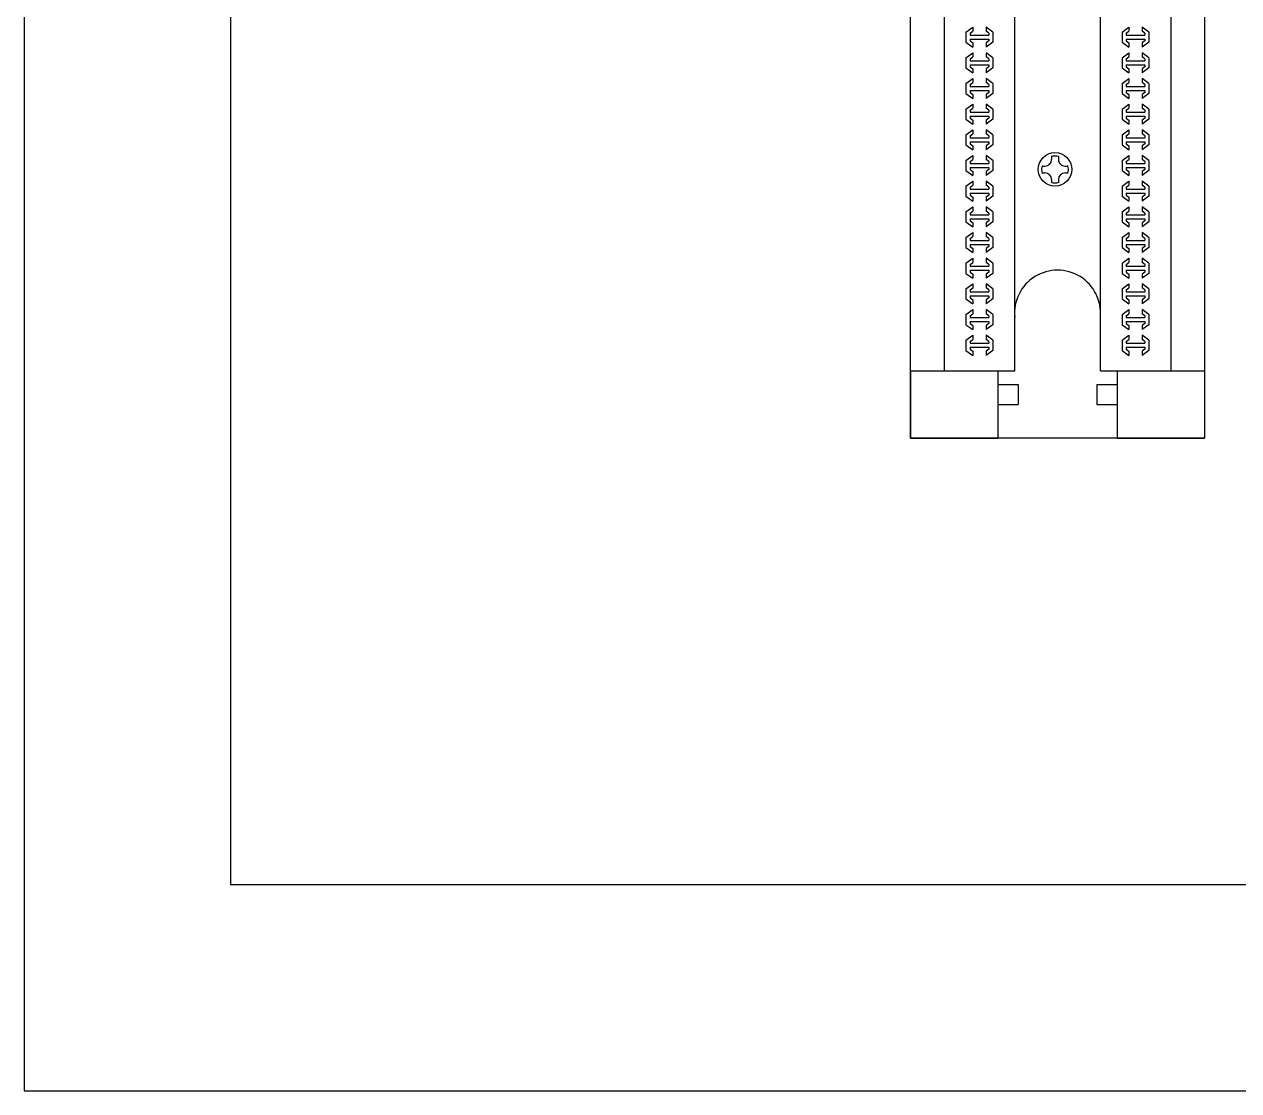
# Model space of a CAD drawing. Header units: millimetres. Extents: x 0 to 84100, y 0 to 29700.
# Drawn here: x 60530 to 61590, y 13143 to 14074 of the extents above; entities that cross this region are included whole.
import ezdxf

# ---------------------------------------------------------------- set-up
doc = ezdxf.new("R2010")
doc.units = ezdxf.units.MM
doc.header["$LTSCALE"] = 1000
doc.layers.add('KEC-TEXT', color=6, linetype='Continuous')

# ---------------------------------------------------------------- blocks, each defined once
blk = doc.blocks.new('단 110BLOCK 50P')
at = {"color": 0}
for p, q in [((200.33, 27.61), (200.33, 42.75)), ((200.33, 42.75), (210.1, 42.75)), ((210.1, 30.05), (210.1, 42.75)), ((9.77, 37.87), (200.33, 37.87)), ((151.02, 34.69), (150.29, 33.71)), ((150.29, 33.71), (150.9, 33.71)), ((151.19, 34.11), (150.9, 33.71)), ((151.02, 34.69), (152.5, 34.69)), ((151.19, 34.11), (151.46, 34.11)), ((151.46, 31.37), (151.46, 34.11)), ((152.05, 31.37), (152.05, 34.11)), ((152.05, 34.11), (152.32, 34.11)), ((152.32, 34.11), (152.61, 33.71)), ((152.5, 34.69), (153.22, 33.71)), ((152.61, 33.71), (153.22, 33.71)), ((154.75, 34.69), (154.03, 33.71)), ((154.03, 33.71), (154.64, 33.71)), ((154.93, 34.11), (154.64, 33.71)), ((154.75, 34.69), (156.23, 34.69)), ((154.93, 34.11), (155.2, 34.11)), ((155.2, 31.37), (155.2, 34.11)), ((155.79, 31.37), (155.79, 34.11)), ((155.79, 34.11), (156.06, 34.11)), ((156.06, 34.11), (156.35, 33.71)), ((156.23, 34.69), (156.96, 33.71)), ((156.35, 33.71), (156.96, 33.71)), ((158.49, 34.69), (157.76, 33.71)), ((157.76, 33.71), (158.37, 33.71)), ((158.66, 34.11), (158.37, 33.71)), ((158.49, 34.69), (159.97, 34.69)), ((158.66, 34.11), (158.94, 34.11)), ((158.94, 31.37), (158.94, 34.11)), ((159.52, 31.37), (159.52, 34.11)), ((159.52, 34.11), (159.8, 34.11)), ((159.8, 34.11), (160.09, 33.71)), ((159.97, 34.69), (160.7, 33.71)), ((160.09, 33.71), (160.7, 33.71)), ((162.23, 34.69), (161.5, 33.71)), ((161.5, 33.71), (162.11, 33.71)), ((162.4, 34.11), (162.11, 33.71)), ((162.23, 34.69), (163.71, 34.69)), ((162.4, 34.11), (162.67, 34.11)), ((162.67, 31.37), (162.67, 34.11)), ((163.26, 31.37), (163.26, 34.11)), ((163.26, 34.11), (163.53, 34.11)), ((163.53, 34.11), (163.82, 33.71)), ((163.71, 34.69), (164.43, 33.71)), ((163.82, 33.71), (164.43, 33.71)), ((165.96, 34.69), (165.24, 33.71)), ((165.24, 33.71), (165.85, 33.71)), ((166.14, 34.11), (165.85, 33.71)), ((165.96, 34.69), (167.44, 34.69)), ((166.14, 34.11), (166.41, 34.11)), ((166.41, 31.37), (166.41, 34.11)), ((167, 31.37), (167, 34.11)), ((167, 34.11), (167.27, 34.11)), ((167.27, 34.11), (167.56, 33.71)), ((167.44, 34.69), (168.17, 33.71)), ((167.56, 33.71), (168.17, 33.71)), ((169.7, 34.69), (168.97, 33.71)), ((168.97, 33.71), (169.58, 33.71)), ((169.87, 34.11), (169.58, 33.71)), ((169.7, 34.69), (171.18, 34.69)), ((169.87, 34.11), (170.15, 34.11)), ((170.15, 31.37), (170.15, 34.11)), ((170.73, 31.37), (170.73, 34.11)), ((170.73, 34.11), (171.01, 34.11)), ((171.01, 34.11), (171.3, 33.71)), ((171.18, 34.69), (171.91, 33.71)), ((171.3, 33.71), (171.91, 33.71)), ((173.44, 34.69), (172.71, 33.71)), ((172.71, 33.71), (173.32, 33.71)), ((173.61, 34.11), (173.32, 33.71)), ((173.44, 34.69), (174.92, 34.69)), ((173.61, 34.11), (173.88, 34.11)), ((173.88, 31.37), (173.88, 34.11)), ((174.47, 31.37), (174.47, 34.11)), ((174.47, 34.11), (174.74, 34.11)), ((174.74, 34.11), (175.03, 33.71)), ((174.92, 34.69), (175.64, 33.71)), ((175.03, 33.71), (175.64, 33.71)), ((177.17, 34.69), (176.45, 33.71)), ((176.45, 33.71), (177.06, 33.71)), ((177.35, 34.11), (177.06, 33.71)), ((177.17, 34.69), (178.65, 34.69)), ((177.35, 34.11), (177.62, 34.11)), ((177.62, 31.37), (177.62, 34.11)), ((178.21, 31.37), (178.21, 34.11)), ((178.21, 34.11), (178.48, 34.11)), ((178.48, 34.11), (178.77, 33.71)), ((178.65, 34.69), (179.38, 33.71)), ((178.77, 33.71), (179.38, 33.71)), ((180.91, 34.69), (180.18, 33.71)), ((180.18, 33.71), (180.79, 33.71)), ((181.08, 34.11), (180.79, 33.71)), ((180.91, 34.69), (182.39, 34.69)), ((181.08, 34.11), (181.36, 34.11)), ((181.36, 31.37), (181.36, 34.11)), ((181.94, 31.37), (181.94, 34.11)), ((181.94, 34.11), (182.22, 34.11)), ((182.22, 34.11), (182.51, 33.71)), ((182.39, 34.69), (183.12, 33.71)), ((182.51, 33.71), (183.12, 33.71)), ((184.65, 34.69), (183.92, 33.71)), ((183.92, 33.71), (184.53, 33.71)), ((184.82, 34.11), (184.53, 33.71)), ((184.65, 34.69), (186.13, 34.69)), ((184.82, 34.11), (185.09, 34.11)), ((185.09, 31.37), (185.09, 34.11)), ((185.68, 31.37), (185.68, 34.11)), ((185.68, 34.11), (185.95, 34.11)), ((185.95, 34.11), (186.24, 33.71)), ((186.13, 34.69), (186.85, 33.71)), ((186.24, 33.71), (186.85, 33.71)), ((188.38, 34.69), (187.66, 33.71)), ((187.66, 33.71), (188.26, 33.71)), ((188.55, 34.11), (188.26, 33.71)), ((188.38, 34.69), (189.86, 34.69)), ((188.55, 34.11), (188.83, 34.11)), ((188.83, 31.37), (188.83, 34.11)), ((189.42, 31.37), (189.42, 34.11)), ((189.42, 34.11), (189.69, 34.11)), ((189.69, 34.11), (189.98, 33.71)), ((189.86, 34.69), (190.59, 33.71)), ((189.98, 33.71), (190.59, 33.71)), ((192.12, 34.69), (191.39, 33.71)), ((191.39, 33.71), (192, 33.71)), ((192.29, 34.11), (192, 33.71)), ((192.12, 34.69), (193.6, 34.69)), ((192.29, 34.11), (192.57, 34.11)), ((192.57, 31.37), (192.57, 34.11)), ((193.15, 31.37), (193.15, 34.11)), ((193.15, 34.11), (193.43, 34.11)), ((193.43, 34.11), (193.72, 33.71)), ((193.6, 34.69), (194.32, 33.71)), ((193.72, 33.71), (194.32, 33.71)), ((195.85, 34.69), (195.13, 33.71)), ((195.13, 33.71), (195.74, 33.71)), ((196.03, 34.11), (195.74, 33.71)), ((195.85, 34.69), (197.34, 34.69)), ((196.03, 34.11), (196.3, 34.11)), ((196.3, 31.37), (196.3, 34.11)), ((196.89, 31.37), (196.89, 34.11)), ((196.89, 34.11), (197.16, 34.11)), ((197.16, 34.11), (197.45, 33.71)), ((197.34, 34.69), (198.06, 33.71)), ((197.45, 33.71), (198.06, 33.71)), ((150.29, 31.76), (150.9, 31.76)), ((151.02, 30.78), (150.29, 31.76)), ((151.19, 31.37), (150.9, 31.76)), ((151.02, 30.78), (152.5, 30.78)), ((151.19, 31.37), (151.46, 31.37)), ((152.05, 31.37), (152.32, 31.37)), ((152.32, 31.37), (152.61, 31.76)), ((152.5, 30.78), (153.22, 31.76)), ((152.61, 31.76), (153.22, 31.76)), ((154.03, 31.76), (154.64, 31.76)), ((154.75, 30.78), (154.03, 31.76)), ((154.93, 31.37), (154.64, 31.76)), ((154.75, 30.78), (156.23, 30.78)), ((154.93, 31.37), (155.2, 31.37)), ((155.79, 31.37), (156.06, 31.37)), ((156.06, 31.37), (156.35, 31.76)), ((156.23, 30.78), (156.96, 31.76)), ((156.35, 31.76), (156.96, 31.76)), ((157.76, 31.76), (158.37, 31.76)), ((158.49, 30.78), (157.76, 31.76)), ((158.66, 31.37), (158.37, 31.76)), ((158.49, 30.78), (159.97, 30.78)), ((158.66, 31.37), (158.94, 31.37)), ((159.52, 31.37), (159.8, 31.37)), ((159.8, 31.37), (160.09, 31.76)), ((159.97, 30.78), (160.7, 31.76)), ((160.09, 31.76), (160.7, 31.76)), ((161.5, 31.76), (162.11, 31.76)), ((162.23, 30.78), (161.5, 31.76)), ((162.4, 31.37), (162.11, 31.76)), ((162.23, 30.78), (163.71, 30.78)), ((162.4, 31.37), (162.67, 31.37)), ((163.26, 31.37), (163.53, 31.37)), ((163.53, 31.37), (163.82, 31.76)), ((163.71, 30.78), (164.43, 31.76)), ((163.82, 31.76), (164.43, 31.76)), ((165.24, 31.76), (165.85, 31.76)), ((165.96, 30.78), (165.24, 31.76)), ((166.14, 31.37), (165.85, 31.76)), ((165.96, 30.78), (167.44, 30.78)), ((166.14, 31.37), (166.41, 31.37)), ((167, 31.37), (167.27, 31.37)), ((167.27, 31.37), (167.56, 31.76)), ((167.44, 30.78), (168.17, 31.76)), ((167.56, 31.76), (168.17, 31.76)), ((168.97, 31.76), (169.58, 31.76)), ((169.7, 30.78), (168.97, 31.76)), ((169.87, 31.37), (169.58, 31.76)), ((169.7, 30.78), (171.18, 30.78)), ((169.87, 31.37), (170.15, 31.37)), ((170.73, 31.37), (171.01, 31.37)), ((171.01, 31.37), (171.3, 31.76)), ((171.18, 30.78), (171.91, 31.76)), ((171.3, 31.76), (171.91, 31.76)), ((172.71, 31.76), (173.32, 31.76)), ((173.44, 30.78), (172.71, 31.76)), ((173.61, 31.37), (173.32, 31.76)), ((173.44, 30.78), (174.92, 30.78)), ((173.61, 31.37), (173.88, 31.37)), ((174.47, 31.37), (174.74, 31.37)), ((174.74, 31.37), (175.03, 31.76)), ((174.92, 30.78), (175.64, 31.76)), ((175.03, 31.76), (175.64, 31.76)), ((176.45, 31.76), (177.06, 31.76)), ((177.17, 30.78), (176.45, 31.76)), ((177.35, 31.37), (177.06, 31.76)), ((177.17, 30.78), (178.65, 30.78)), ((177.35, 31.37), (177.62, 31.37)), ((178.21, 31.37), (178.48, 31.37)), ((178.48, 31.37), (178.77, 31.76)), ((178.65, 30.78), (179.38, 31.76)), ((178.77, 31.76), (179.38, 31.76)), ((180.18, 31.76), (180.79, 31.76)), ((180.91, 30.78), (180.18, 31.76)), ((181.08, 31.37), (180.79, 31.76)), ((180.91, 30.78), (182.39, 30.78)), ((181.08, 31.37), (181.36, 31.37)), ((181.94, 31.37), (182.22, 31.37)), ((182.22, 31.37), (182.51, 31.76)), ((182.39, 30.78), (183.12, 31.76)), ((182.51, 31.76), (183.12, 31.76)), ((183.92, 31.76), (184.53, 31.76)), ((184.65, 30.78), (183.92, 31.76)), ((184.82, 31.37), (184.53, 31.76)), ((184.65, 30.78), (186.13, 30.78)), ((184.82, 31.37), (185.09, 31.37)), ((185.68, 31.37), (185.95, 31.37)), ((185.95, 31.37), (186.24, 31.76)), ((186.13, 30.78), (186.85, 31.76)), ((186.24, 31.76), (186.85, 31.76)), ((187.66, 31.76), (188.26, 31.76)), ((188.38, 30.78), (187.66, 31.76)), ((188.55, 31.37), (188.26, 31.76)), ((188.38, 30.78), (189.86, 30.78)), ((188.55, 31.37), (188.83, 31.37)), ((189.42, 31.37), (189.69, 31.37)), ((189.69, 31.37), (189.98, 31.76)), ((189.86, 30.78), (190.59, 31.76)), ((189.98, 31.76), (190.59, 31.76)), ((191.39, 31.76), (192, 31.76)), ((192.12, 30.78), (191.39, 31.76)), ((192.29, 31.37), (192, 31.76)), ((192.12, 30.78), (193.6, 30.78)), ((192.29, 31.37), (192.57, 31.37)), ((193.15, 31.37), (193.43, 31.37)), ((193.43, 31.37), (193.72, 31.76)), ((193.6, 30.78), (194.32, 31.76)), ((193.72, 31.76), (194.32, 31.76)), ((195.13, 31.76), (195.74, 31.76)), ((195.85, 30.78), (195.13, 31.76)), ((196.03, 31.37), (195.74, 31.76)), ((195.85, 30.78), (197.34, 30.78)), ((196.03, 31.37), (196.3, 31.37)), ((196.89, 31.37), (197.16, 31.37)), ((197.16, 31.37), (197.45, 31.76)), ((197.34, 30.78), (198.06, 31.76)), ((197.45, 31.76), (198.06, 31.76)), ((200.33, 30.05), (210.1, 30.05)), ((202.29, 27.12), (202.29, 30.05)), ((205.22, 27.12), (205.22, 30.05)), ((200.33, 27.61), (9.77, 27.61)), ((202.29, 27.12), (205.22, 27.12)), ((169.12, 21.5), (169.55, 21.5)), ((170.53, 22.48), (170.53, 22.9)), ((171.5, 22.48), (171.5, 22.9)), ((172.48, 21.5), (172.91, 21.5)), ((169.12, 20.52), (169.55, 20.52)), ((170.53, 19.12), (170.53, 19.54)), ((171.5, 19.12), (171.5, 19.54)), ((172.48, 20.52), (172.91, 20.52)), ((200.33, 15.15), (9.77, 15.15)), ((200.33, 0), (200.33, 15.15)), ((202.29, 12.7), (202.29, 15.64)), ((202.29, 15.64), (205.22, 15.64)), ((205.22, 12.7), (205.22, 15.64)), ((200.33, 12.7), (210.1, 12.7)), ((210.1, 0), (210.1, 12.7)), ((151.02, 11.97), (150.29, 10.99)), ((150.29, 10.99), (150.9, 10.99)), ((151.19, 11.38), (150.9, 10.99)), ((151.02, 11.97), (152.5, 11.97)), ((151.19, 11.38), (151.46, 11.38)), ((151.46, 8.65), (151.46, 11.38)), ((152.05, 8.65), (152.05, 11.38)), ((152.05, 11.38), (152.32, 11.38)), ((152.32, 11.38), (152.61, 10.99)), ((152.5, 11.97), (153.22, 10.99)), ((152.61, 10.99), (153.22, 10.99)), ((154.75, 11.97), (154.03, 10.99)), ((154.03, 10.99), (154.64, 10.99)), ((154.93, 11.38), (154.64, 10.99)), ((154.75, 11.97), (156.23, 11.97)), ((154.93, 11.38), (155.2, 11.38)), ((155.2, 8.65), (155.2, 11.38)), ((155.79, 8.65), (155.79, 11.38)), ((155.79, 11.38), (156.06, 11.38)), ((156.06, 11.38), (156.35, 10.99)), ((156.23, 11.97), (156.96, 10.99)), ((156.35, 10.99), (156.96, 10.99)), ((158.49, 11.97), (157.76, 10.99)), ((157.76, 10.99), (158.37, 10.99)), ((158.66, 11.38), (158.37, 10.99)), ((158.49, 11.97), (159.97, 11.97)), ((158.66, 11.38), (158.94, 11.38)), ((158.94, 8.65), (158.94, 11.38)), ((159.52, 8.65), (159.52, 11.38)), ((159.52, 11.38), (159.8, 11.38)), ((159.8, 11.38), (160.09, 10.99)), ((159.97, 11.97), (160.7, 10.99)), ((160.09, 10.99), (160.7, 10.99)), ((162.23, 11.97), (161.5, 10.99)), ((161.5, 10.99), (162.11, 10.99)), ((162.4, 11.38), (162.11, 10.99)), ((162.23, 11.97), (163.71, 11.97)), ((162.4, 11.38), (162.67, 11.38)), ((162.67, 8.65), (162.67, 11.38)), ((163.26, 8.65), (163.26, 11.38)), ((163.26, 11.38), (163.53, 11.38)), ((163.53, 11.38), (163.82, 10.99)), ((163.71, 11.97), (164.43, 10.99)), ((163.82, 10.99), (164.43, 10.99)), ((165.96, 11.97), (165.24, 10.99)), ((165.24, 10.99), (165.85, 10.99)), ((166.14, 11.38), (165.85, 10.99)), ((165.96, 11.97), (167.44, 11.97)), ((166.14, 11.38), (166.41, 11.38)), ((166.41, 8.65), (166.41, 11.38)), ((167, 8.65), (167, 11.38)), ((167, 11.38), (167.27, 11.38)), ((167.27, 11.38), (167.56, 10.99)), ((167.44, 11.97), (168.17, 10.99)), ((167.56, 10.99), (168.17, 10.99)), ((169.7, 11.97), (168.97, 10.99)), ((168.97, 10.99), (169.58, 10.99)), ((169.87, 11.38), (169.58, 10.99)), ((169.7, 11.97), (171.18, 11.97)), ((169.87, 11.38), (170.15, 11.38)), ((170.15, 8.65), (170.15, 11.38)), ((170.73, 8.65), (170.73, 11.38)), ((170.73, 11.38), (171.01, 11.38)), ((171.01, 11.38), (171.3, 10.99)), ((171.18, 11.97), (171.91, 10.99)), ((171.3, 10.99), (171.91, 10.99)), ((173.44, 11.97), (172.71, 10.99)), ((172.71, 10.99), (173.32, 10.99)), ((173.61, 11.38), (173.32, 10.99)), ((173.44, 11.97), (174.92, 11.97)), ((173.61, 11.38), (173.88, 11.38)), ((173.88, 8.65), (173.88, 11.38)), ((174.47, 8.65), (174.47, 11.38)), ((174.47, 11.38), (174.74, 11.38)), ((174.74, 11.38), (175.03, 10.99)), ((174.92, 11.97), (175.64, 10.99)), ((175.03, 10.99), (175.64, 10.99)), ((177.17, 11.97), (176.45, 10.99)), ((176.45, 10.99), (177.06, 10.99)), ((177.35, 11.38), (177.06, 10.99)), ((177.17, 11.97), (178.65, 11.97)), ((177.35, 11.38), (177.62, 11.38)), ((177.62, 8.65), (177.62, 11.38)), ((178.21, 8.65), (178.21, 11.38)), ((178.21, 11.38), (178.48, 11.38)), ((178.48, 11.38), (178.77, 10.99)), ((178.65, 11.97), (179.38, 10.99)), ((178.77, 10.99), (179.38, 10.99)), ((180.91, 11.97), (180.18, 10.99)), ((180.18, 10.99), (180.79, 10.99)), ((181.08, 11.38), (180.79, 10.99)), ((180.91, 11.97), (182.39, 11.97)), ((181.08, 11.38), (181.36, 11.38)), ((181.36, 8.65), (181.36, 11.38)), ((181.94, 8.65), (181.94, 11.38)), ((181.94, 11.38), (182.22, 11.38)), ((182.22, 11.38), (182.51, 10.99)), ((182.39, 11.97), (183.12, 10.99)), ((182.51, 10.99), (183.12, 10.99)), ((184.65, 11.97), (183.92, 10.99)), ((183.92, 10.99), (184.53, 10.99)), ((184.82, 11.38), (184.53, 10.99)), ((184.65, 11.97), (186.13, 11.97)), ((184.82, 11.38), (185.09, 11.38)), ((185.09, 8.65), (185.09, 11.38)), ((185.68, 8.65), (185.68, 11.38)), ((185.68, 11.38), (185.95, 11.38)), ((185.95, 11.38), (186.24, 10.99)), ((186.13, 11.97), (186.85, 10.99)), ((186.24, 10.99), (186.85, 10.99)), ((188.38, 11.97), (187.66, 10.99)), ((187.66, 10.99), (188.26, 10.99)), ((188.55, 11.38), (188.26, 10.99)), ((188.38, 11.97), (189.86, 11.97)), ((188.55, 11.38), (188.83, 11.38)), ((188.83, 8.65), (188.83, 11.38)), ((189.42, 8.65), (189.42, 11.38)), ((189.42, 11.38), (189.69, 11.38)), ((189.69, 11.38), (189.98, 10.99)), ((189.86, 11.97), (190.59, 10.99)), ((189.98, 10.99), (190.59, 10.99)), ((192.12, 11.97), (191.39, 10.99)), ((191.39, 10.99), (192, 10.99)), ((192.29, 11.38), (192, 10.99)), ((192.12, 11.97), (193.6, 11.97)), ((192.29, 11.38), (192.57, 11.38)), ((192.57, 8.65), (192.57, 11.38)), ((193.15, 8.65), (193.15, 11.38)), ((193.15, 11.38), (193.43, 11.38)), ((193.43, 11.38), (193.72, 10.99)), ((193.6, 11.97), (194.32, 10.99)), ((193.72, 10.99), (194.32, 10.99)), ((195.85, 11.97), (195.13, 10.99)), ((195.13, 10.99), (195.74, 10.99)), ((196.03, 11.38), (195.74, 10.99)), ((195.85, 11.97), (197.34, 11.97)), ((196.03, 11.38), (196.3, 11.38)), ((196.3, 8.65), (196.3, 11.38)), ((196.89, 8.65), (196.89, 11.38)), ((196.89, 11.38), (197.16, 11.38)), ((197.16, 11.38), (197.45, 10.99)), ((197.34, 11.97), (198.06, 10.99)), ((197.45, 10.99), (198.06, 10.99)), ((150.29, 9.04), (150.9, 9.04)), ((151.02, 8.06), (150.29, 9.04)), ((151.19, 8.65), (150.9, 9.04)), ((152.32, 8.65), (152.61, 9.04)), ((152.5, 8.06), (153.22, 9.04)), ((152.61, 9.04), (153.22, 9.04)), ((154.03, 9.04), (154.64, 9.04)), ((154.75, 8.06), (154.03, 9.04)), ((154.93, 8.65), (154.64, 9.04)), ((156.06, 8.65), (156.35, 9.04)), ((156.23, 8.06), (156.96, 9.04)), ((156.35, 9.04), (156.96, 9.04)), ((157.76, 9.04), (158.37, 9.04)), ((158.49, 8.06), (157.76, 9.04)), ((158.66, 8.65), (158.37, 9.04)), ((159.8, 8.65), (160.09, 9.04)), ((159.97, 8.06), (160.7, 9.04)), ((160.09, 9.04), (160.7, 9.04)), ((161.5, 9.04), (162.11, 9.04)), ((162.23, 8.06), (161.5, 9.04)), ((162.4, 8.65), (162.11, 9.04)), ((163.53, 8.65), (163.82, 9.04)), ((163.71, 8.06), (164.43, 9.04)), ((163.82, 9.04), (164.43, 9.04)), ((165.24, 9.04), (165.85, 9.04)), ((165.96, 8.06), (165.24, 9.04)), ((166.14, 8.65), (165.85, 9.04)), ((167.27, 8.65), (167.56, 9.04)), ((167.44, 8.06), (168.17, 9.04)), ((167.56, 9.04), (168.17, 9.04)), ((168.97, 9.04), (169.58, 9.04)), ((169.7, 8.06), (168.97, 9.04)), ((169.87, 8.65), (169.58, 9.04)), ((171.01, 8.65), (171.3, 9.04)), ((171.18, 8.06), (171.91, 9.04)), ((171.3, 9.04), (171.91, 9.04)), ((172.71, 9.04), (173.32, 9.04)), ((173.44, 8.06), (172.71, 9.04)), ((173.61, 8.65), (173.32, 9.04)), ((174.74, 8.65), (175.03, 9.04)), ((174.92, 8.06), (175.64, 9.04)), ((175.03, 9.04), (175.64, 9.04)), ((176.45, 9.04), (177.06, 9.04)), ((177.17, 8.06), (176.45, 9.04)), ((177.35, 8.65), (177.06, 9.04)), ((178.48, 8.65), (178.77, 9.04)), ((178.65, 8.06), (179.38, 9.04)), ((178.77, 9.04), (179.38, 9.04)), ((180.18, 9.04), (180.79, 9.04)), ((180.91, 8.06), (180.18, 9.04)), ((181.08, 8.65), (180.79, 9.04)), ((182.22, 8.65), (182.51, 9.04)), ((182.39, 8.06), (183.12, 9.04)), ((182.51, 9.04), (183.12, 9.04)), ((183.92, 9.04), (184.53, 9.04)), ((184.65, 8.06), (183.92, 9.04)), ((184.82, 8.65), (184.53, 9.04)), ((185.95, 8.65), (186.24, 9.04)), ((186.13, 8.06), (186.85, 9.04)), ((186.24, 9.04), (186.85, 9.04)), ((187.66, 9.04), (188.26, 9.04)), ((188.38, 8.06), (187.66, 9.04)), ((188.55, 8.65), (188.26, 9.04)), ((189.69, 8.65), (189.98, 9.04)), ((189.86, 8.06), (190.59, 9.04)), ((189.98, 9.04), (190.59, 9.04)), ((191.39, 9.04), (192, 9.04)), ((192.12, 8.06), (191.39, 9.04)), ((192.29, 8.65), (192, 9.04)), ((193.43, 8.65), (193.72, 9.04)), ((193.6, 8.06), (194.32, 9.04)), ((193.72, 9.04), (194.32, 9.04)), ((195.13, 9.04), (195.74, 9.04)), ((195.85, 8.06), (195.13, 9.04)), ((196.03, 8.65), (195.74, 9.04)), ((197.16, 8.65), (197.45, 9.04)), ((197.34, 8.06), (198.06, 9.04)), ((197.45, 9.04), (198.06, 9.04)), ((151.02, 8.06), (152.5, 8.06)), ((151.19, 8.65), (151.46, 8.65)), ((152.05, 8.65), (152.32, 8.65)), ((154.75, 8.06), (156.23, 8.06)), ((154.93, 8.65), (155.2, 8.65)), ((155.79, 8.65), (156.06, 8.65)), ((158.49, 8.06), (159.97, 8.06)), ((158.66, 8.65), (158.94, 8.65)), ((159.52, 8.65), (159.8, 8.65)), ((162.23, 8.06), (163.71, 8.06)), ((162.4, 8.65), (162.67, 8.65)), ((163.26, 8.65), (163.53, 8.65)), ((165.96, 8.06), (167.44, 8.06)), ((166.14, 8.65), (166.41, 8.65)), ((167, 8.65), (167.27, 8.65)), ((169.7, 8.06), (171.18, 8.06)), ((169.87, 8.65), (170.15, 8.65)), ((170.73, 8.65), (171.01, 8.65)), ((173.44, 8.06), (174.92, 8.06)), ((173.61, 8.65), (173.88, 8.65)), ((174.47, 8.65), (174.74, 8.65)), ((177.17, 8.06), (178.65, 8.06)), ((177.35, 8.65), (177.62, 8.65)), ((178.21, 8.65), (178.48, 8.65)), ((180.91, 8.06), (182.39, 8.06)), ((181.08, 8.65), (181.36, 8.65)), ((181.94, 8.65), (182.22, 8.65)), ((184.65, 8.06), (186.13, 8.06)), ((184.82, 8.65), (185.09, 8.65)), ((185.68, 8.65), (185.95, 8.65)), ((188.38, 8.06), (189.86, 8.06)), ((188.55, 8.65), (188.83, 8.65)), ((189.42, 8.65), (189.69, 8.65)), ((192.12, 8.06), (193.6, 8.06)), ((192.29, 8.65), (192.57, 8.65)), ((193.15, 8.65), (193.43, 8.65)), ((195.85, 8.06), (197.34, 8.06)), ((196.03, 8.65), (196.3, 8.65)), ((196.89, 8.65), (197.16, 8.65)), ((9.77, 4.89), (200.33, 4.89)), ((200.33, 0), (210.1, 0)), ((200.33, 0), (210.1, 0))]:
    blk.add_line(p, q, dxfattribs=at)
blk.add_lwpolyline([(0, 42.75), (210.1, 42.75), (210.1, 0), (0, 0)], close=True, dxfattribs=at)
blk.add_circle((171.01, 21.01), 2.44, dxfattribs=at)
for centre, radius, start, end in [((191.93, 21.38), 6.26, 84.6491, 275.3509), ((171.01, 21.01), 1.95, 162.8856, 197.1144), ((169.55, 22.48), 0.977, 270, 0), ((171.01, 21.01), 1.95, 72.8856, 107.1144), ((172.48, 22.48), 0.977, 180, 270), ((171.01, 21.01), 1.95, 342.8856, 17.1144), ((169.55, 19.54), 0.977, 0, 90), ((172.48, 19.54), 0.977, 90, 180), ((171.01, 21.01), 1.95, 252.8856, 287.1144)]:
    blk.add_arc(centre, radius, start, end, dxfattribs=at)

msp = doc.modelspace()

# ---------------------------------------------------------------- linework, layer by layer
at = {"layer": 'KEC-TEXT', "color": 6}
for points in [[(60530, 13143.4), (62330, 13143.4), (62330, 15543.4), (60530, 15543.4)], [(60710, 13323.4), (62150, 13323.4), (62150, 15363.4), (60710, 15363.4)]]:
    msp.add_lwpolyline(points, close=True, dxfattribs=at)

# ---------------------------------------------------------------- block references
at = {"layer": 'KEC-TEXT', "color": 6, "xscale": 6, "yscale": 6, "zscale": 6, "rotation": 270}
msp.add_blockref('단 110BLOCK 50P', (61303.9, 14973.7), dxfattribs=at)

doc.saveas('drawing.dxf')
